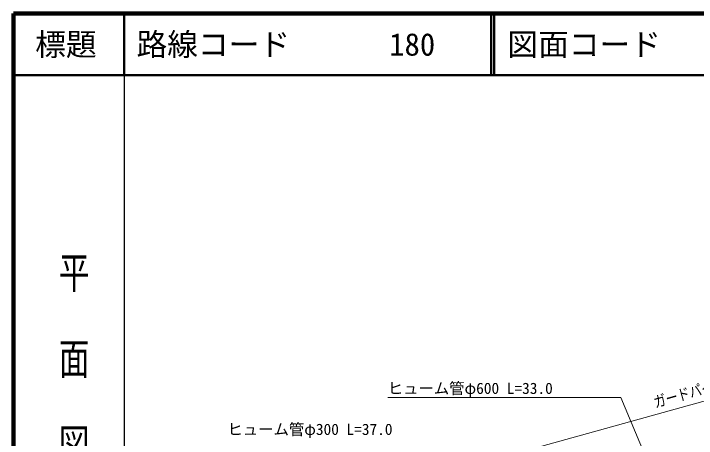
# Model space of a CAD drawing. Units: millimetres at full size, sheet at 1:1000; details may follow other scales. Extents: x 40000 to 680000, y 20000 to 380000.
# Drawn here: x 40000 to 151141, y 310914 to 380000 of the extents above; entities that cross this region are included whole.
import ezdxf
from ezdxf.enums import TextEntityAlignment as Align

# ---------------------------------------------------------------- set-up
doc = ezdxf.new("R2010")
doc.units = ezdxf.units.MM
doc.header["$LTSCALE"] = 1000
for name, color, linetype, lineweight in [('M-STR-HTXT', 7, 'Continuous', 13), ('M-TTL', 2, 'Continuous', 140), ('M-TTL-BAND', 7, 'Continuous', 25), ('M-TTL-LINE', 7, 'Continuous', 50)]:
    doc.layers.add(name, color=color, linetype=linetype, lineweight=lineweight)
doc.layers.add('M-TTL-TXT', color=7, linetype='Continuous')
doc.styles.add('@ＭＳ ゴシック', font='')
doc.styles.add('ＭＳ ゴシック', font='')
doc.styles.get('@ＭＳ ゴシック').set_extended_font_data('@MS Gothic')
doc.styles.get('ＭＳ ゴシック').set_extended_font_data('MS Gothic')

msp = doc.modelspace()

# ---------------------------------------------------------------- linework, layer by layer
at = {"layer": 'M-STR-HTXT'}
for points in [[(87113, 298939), (98092, 301905), (125982, 309637), (155125, 317715), (180292, 324848), (200394, 329293), (209384, 331003), (215105, 331965)], [(143631, 306175), (138874, 317536), (100901, 317536)]]:
    msp.add_lwpolyline(points, dxfattribs=at)
at = {"layer": 'M-TTL'}
for p, q in [((40000, 380000), (40000, 20000)), ((680000, 380000), (40000, 380000))]:
    msp.add_line(p, q, dxfattribs=at)
at = {"layer": 'M-TTL-BAND'}
msp.add_line((58000, 370000), (58000, 20000), dxfattribs=at)
at = {"layer": 'M-TTL-LINE'}
for p, q in [((58000, 380000), (58000, 370000)), ((117750, 380000), (117750, 370000)), ((118250, 380000), (118250, 370000)), ((40000, 370000), (680000, 370000))]:
    msp.add_line(p, q, dxfattribs=at)

# ---------------------------------------------------------------- texts
at = {"layer": 'M-STR-HTXT', "style": 'ＭＳ ゴシック', "width": 0.8}
msp.add_text('ガードパイプ\u3000L=135.0', height=1833, rotation=15.754, dxfattribs=at).set_placement((154730, 318169), align=Align.BOTTOM_CENTER)
at = {"layer": 'M-STR-HTXT', "style": 'ＭＳ ゴシック'}
for s, p in [('ヒューム管φ600 L=33.0', (100901, 317586)), ('ヒューム管φ300 L=37.0', (74809, 310913))]:
    msp.add_text(s, height=1833, dxfattribs=at).set_placement(p, align=Align.BOTTOM_LEFT)
at = {"layer": 'M-TTL-BAND', "style": '@ＭＳ ゴシック', "width": 1.4}
msp.add_text('平  面  図', height=3666, rotation=270, dxfattribs=at).set_placement((49777, 306475), align=Align.MIDDLE_RIGHT)
at = {"layer": 'M-TTL-TXT', "style": 'ＭＳ ゴシック'}
msp.add_text('標題', height=3666, dxfattribs=at).set_placement((48500, 375000), align=Align.MIDDLE_CENTER)
for s, p in [('路線コード', (60000, 375000)), ('180', (101142, 375000)), ('図面コード', (120380, 375000))]:
    msp.add_text(s, height=3666, dxfattribs=at).set_placement(p, align=Align.MIDDLE_LEFT)

doc.saveas('drawing.dxf')
